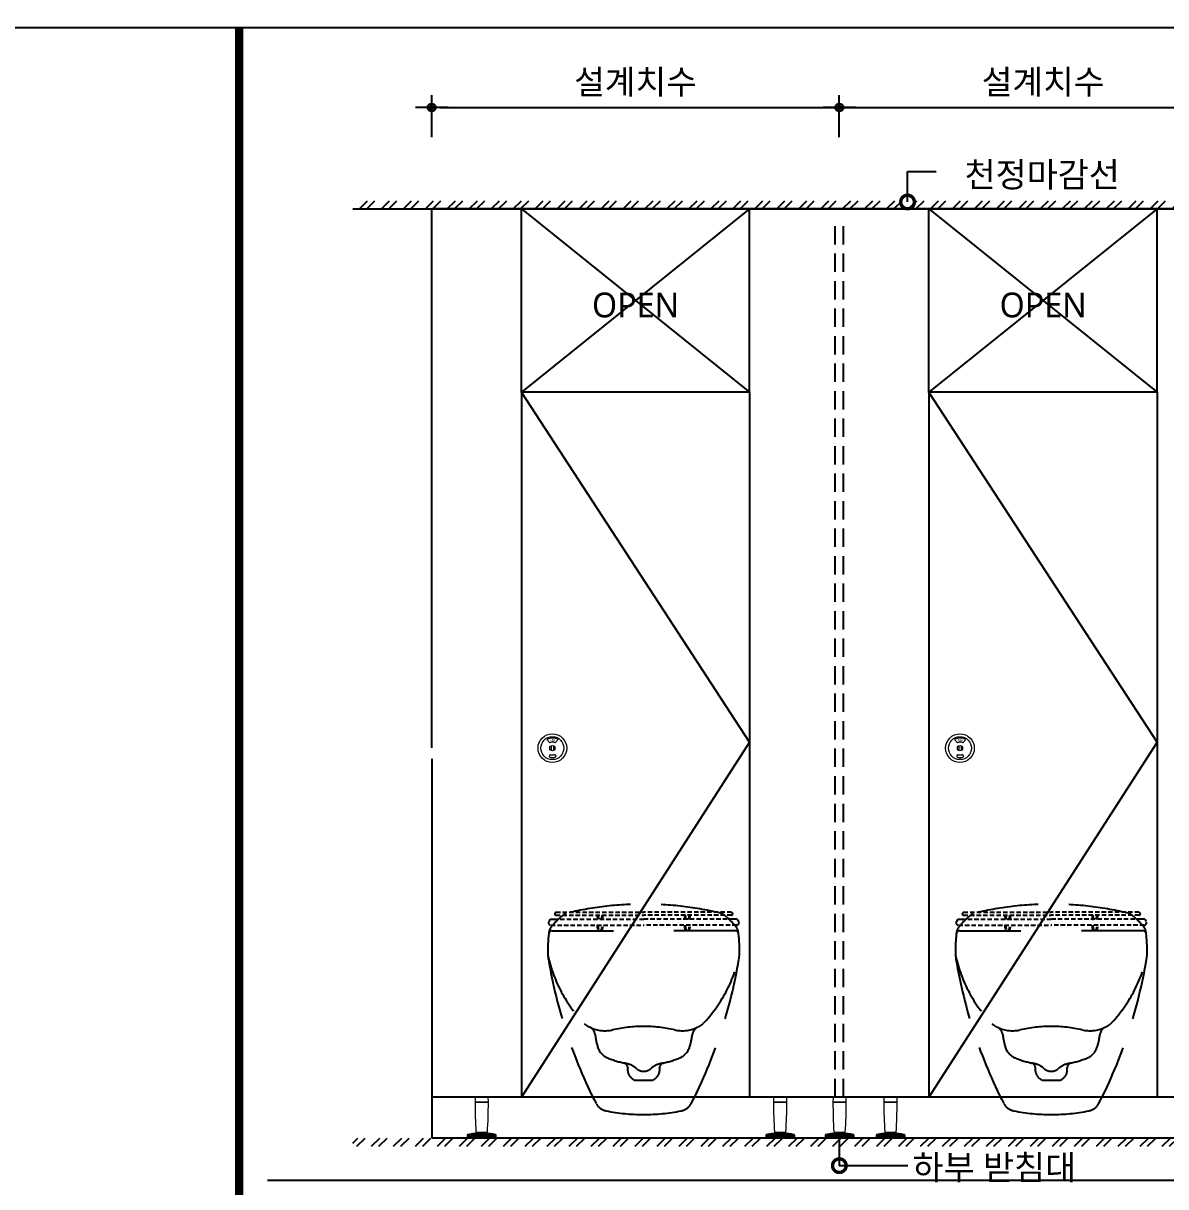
# Model space of a CAD drawing. Extents: x -256 to 8104, y -176 to 5714.
# Drawn here: x 2219 to 3621, y 4116 to 5543 of the extents above; entities that cross this region are included whole.
import ezdxf
from ezdxf.enums import TextEntityAlignment as Align

# ---------------------------------------------------------------- set-up
doc = ezdxf.new("R2010")
doc.units = 0
doc.header["$LTSCALE"] = 30
doc.linetypes.add('HIDDEN', pattern=[0.375, 0.25, -0.125])
doc.layers.get('0').update_dxf_attribs({"linetype": 'CONTINUOUS'})
doc.layers.get('DEFPOINTS').update_dxf_attribs({"linetype": 'CONTINUOUS'})
for name, color, linetype in [('DIM', 7, 'CONTINUOUS'), ('FIN', 5, 'CONTINUOUS'), ('HAT', 8, 'CONTINUOUS'), ('HID', 9, 'HIDDEN'), ('문자', 3, 'CONTINUOUS'), ('부자재', 4, 'CONTINUOUS'), ('잠금쇠(회전형)', 4, 'CONTINUOUS'), ('치수', 1, 'CONTINUOUS'), ('판넬', 2, 'CONTINUOUS'), ('해치', 8, 'CONTINUOUS')]:
    doc.layers.add(name, color=color, linetype=linetype)
doc.styles.add('HDW', font='gulim.ttc')
doc.styles.add('돋움', font='malgun.ttf')
doc.dimstyles.new('10', dxfattribs={"dimscale": 10, "dimtxt": 3, "dimasz": 1, "dimexe": 1.5, "dimexo": 2, "dimgap": 1, "dimtad": 1, "dimdec": 0, "dimlunit": 6, "dimtxsty": '돋움', "dimblk": 'DIMDOT', "dimcen": -1, "dimdle": 1.5, "dimclrt": 3, "dimazin": 3, "dimtfac": 1, "dimtdec": 0, "dimtix": 1, "dimtmove": 2, "dimatfit": 3, "dimldrblk": 'DIMDOT', "dimarcsym": 0})

# ---------------------------------------------------------------- blocks, each defined once
blk = doc.blocks.new('DIMDOT')
at = {"linetype": 'Continuous'}
blk.add_line((-2, 0), (2, 0), dxfattribs=at)
for radius in [0.5, 0.25]:
    blk.add_circle((0, 0), radius, dxfattribs=at)
blk = doc.blocks.new('*D881')
at = {"layer": 'DEFPOINTS', "color": 0}
for p in [(131541.7, -1384.1), (131041.7, -1440.4), (131541.7, -1440.4)]:
    blk.add_point(p, dxfattribs=at)
at = {"layer": 'DIM', "color": 0, "lineweight": -2, "ltscale": 10}
for p, q in [((131041.7, -1420.4), (131041.7, -1369.1)), ((131541.7, -1420.4), (131541.7, -1369.1)), ((131051.7, -1384.1), (131531.7, -1384.1))]:
    blk.add_line(p, q, dxfattribs=at)
at = {"layer": 'DIM', "color": 0, "lineweight": -2, "xscale": 10, "yscale": 10, "zscale": 10, "rotation": 180}
blk.add_blockref('DIMDOT', (131041.7, -1384.1), dxfattribs=at)
at = {"layer": 'DIM', "color": 0, "lineweight": -2, "xscale": 10, "yscale": 10, "zscale": 10}
blk.add_blockref('DIMDOT', (131541.7, -1384.1), dxfattribs=at)
at = {"layer": 'DIM', "color": 3, "insert": (131291.7, -1354.4), "char_height": 30, "attachment_point": 5, "style": '돋움'}
blk.add_mtext('설계치수', dxfattribs=at)
blk = doc.blocks.new('*D882')
at = {"layer": 'DEFPOINTS', "color": 0}
for p in [(132041.7, -1384.1), (131541.7, -1440.4), (132041.7, -1440.4)]:
    blk.add_point(p, dxfattribs=at)
at = {"layer": 'DIM', "color": 0, "lineweight": -2, "ltscale": 10}
for p, q in [((131541.7, -1420.4), (131541.7, -1369.1)), ((132041.7, -1420.4), (132041.7, -1369.1)), ((131551.7, -1384.1), (132031.7, -1384.1))]:
    blk.add_line(p, q, dxfattribs=at)
at = {"layer": 'DIM', "color": 0, "lineweight": -2, "xscale": 10, "yscale": 10, "zscale": 10, "rotation": 180}
blk.add_blockref('DIMDOT', (131541.7, -1384.1), dxfattribs=at)
at = {"layer": 'DIM', "color": 0, "lineweight": -2, "xscale": 10, "yscale": 10, "zscale": 10}
blk.add_blockref('DIMDOT', (132041.7, -1384.1), dxfattribs=at)
at = {"layer": 'DIM', "color": 3, "insert": (131791.7, -1354.4), "char_height": 30, "attachment_point": 5, "style": '돋움'}
blk.add_mtext('설계치수', dxfattribs=at)
blk = doc.blocks.new('A$C460A2A32')
at = {"color": 0}
for p, q in [((2.8, 20), (0.5, 16)), ((2.8, 20), (8.6, 20)), ((8.6, 20), (162.3, 20)), ((12.8, 32), (11.2, 30.4)), ((12.6, 27), (162.3, 27)), ((12.8, 32), (162.3, 32)), ((311.8, 32), (162.3, 32)), ((312, 27), (162.3, 27)), ((316, 20), (162.3, 20)), ((311.8, 32), (313.4, 30.4)), ((321.8, 20), (316, 20)), ((321.8, 20), (324.1, 16)), ((3.9, 10), (162.3, 10)), ((320.7, 10), (162.3, 10))]:
    blk.add_line(p, q, dxfattribs=at)
for centre, radius, start, end in [((12.6, 29), 2, 135, 270), ((108.9, 28.2), 26, 182.6717, 198.4118), ((107.4, 28.2), 23, 183.0205, 200.9186), ((68.6, 28.2), 23, 339.0814, 356.9795), ((67.1, 28.2), 26, 341.5882, 357.3283), ((257.5, 28.2), 26, 182.6717, 198.4118), ((256, 28.2), 23, 183.0205, 200.9186), ((217.2, 28.2), 23, 339.0814, 356.9795), ((215.7, 28.2), 26, 341.5882, 357.3283), ((312, 29), 2, 270, 45), ((3.9, 14), 4, 150.0107, 270), ((108.9, 10), 26, 180, 202.6199), ((107.4, 10), 23, 180, 205.7715), ((68.6, 10), 23, 334.2285, 0), ((67.1, 10), 26, 337.3801, 0), ((257.5, 10), 26, 180, 202.6199), ((256, 10), 23, 180, 205.7715), ((217.2, 10), 23, 334.2285, 0), ((215.7, 10), 26, 337.3801, 0), ((320.7, 14), 4, 270, 29.9893)]:
    blk.add_arc(centre, radius, start, end, dxfattribs=at)
blk = doc.blocks.new('_DOTSMALL')
at = {"color": 0, "linetype": 'ByBlock', "const_width": 0.5}
blk.add_lwpolyline([(-0.0625, 0, 1), (0.0625, 0, 1)], format="xyb", close=True, dxfattribs=at)
blk = doc.blocks.new('A$C63EC304E')
at = {"layer": '치수', "color": 1, "xscale": 2.5, "yscale": 2.5, "zscale": 2.5, "rotation": 234.3098741996962}
blk.add_blockref('_DOTSMALL', (0.31, 0.31), dxfattribs=at)
blk = doc.blocks.new('A$C2BC9653E')
at = {"layer": '치수', "xscale": 0.3333333333333333, "yscale": 0.3333333333333333, "zscale": 0.3333333333333333}
blk.add_blockref('A$C63EC304E', (0, 0), dxfattribs=at)
blk = doc.blocks.new('A$C7FC71301')
at = {"layer": '치수', "rotation": 180}
blk.add_blockref('A$C2BC9653E', (0.208, 0.208), dxfattribs=at)
blk = doc.blocks.new('A$C4A20372B')
at = {"layer": '치수'}
blk.add_blockref('A$C7FC71301', (0, 0), dxfattribs=at)
blk = doc.blocks.new('A$C566469F5')
at = {"layer": '치수'}
blk.add_blockref('A$C4A20372B', (0, 0), dxfattribs=at)
blk = doc.blocks.new('A$C7E317CD4')
at = {"layer": '해치', "xscale": 2, "yscale": 2, "zscale": 2}
blk.add_blockref('A$C566469F5', (0, 0), dxfattribs=at)
blk = doc.blocks.new('A$C601D7F27')
at = {"layer": '치수'}
blk.add_blockref('A$C7E317CD4', (0, 0), dxfattribs=at)
blk = doc.blocks.new('A$C38802C08')
at = {"layer": '치수'}
blk.add_blockref('A$C601D7F27', (0, 0), dxfattribs=at)
blk = doc.blocks.new('AURA_33', base_point=(128321.5, -6824.2))
at = {"layer": 'HAT'}
h = blk.add_hatch(dxfattribs=at)
h.set_pattern_fill('ANSI32', color=256, scale=2, style=0)
h.set_pattern_definition([(45, (119705.63, -7141.476), (-13.470384, 13.470384), []), (45, (119714.61, -7141.476), (-13.470384, 13.470384), [])])
h.paths.add_polyline_path([(130945, -1498.5), (132638.6, -1498.5), (132638.6, -1508.5), (130945, -1508.5)])
h = blk.add_hatch(dxfattribs=at)
h.set_pattern_fill('ANSI32', color=256, scale=2, style=0)
h.set_pattern_definition([(45, (119705.63, -6959.496), (-13.470384, 13.470384), []), (45, (119714.61, -6959.496), (-13.470384, 13.470384), [])])
h.paths.add_polyline_path([(130945, -2658.7), (132638.6, -2658.7), (132638.6, -2648.7), (130945, -2648.7)])
at = {"color": 2}
blk.add_line((130945, -1508.5), (132638.6, -1508.5), dxfattribs=at)
for p, q in [((131041.7, -2169.6), (131041.7, -1508.5)), ((131041.7, -2183.4), (131041.7, -2648.3)), ((131041.7, -2648.3), (132541.7, -2648.3))]:
    blk.add_line(p, q)
at = {"color": 8}
blk.add_line((130840.3, -2700.1), (134188.1, -2700.1), dxfattribs=at)
at = {"color": 8, "const_width": 10}
blk.add_lwpolyline([(130805.6, -4055), (130805.6, -1285.8)], dxfattribs=at)
at = {"color": 2}
for points in [[(128320.8, -1285.8), (135573.1, -1285.8), (135573.1, -6824.2), (128320.8, -6824.2)], [(128320.8, -1285.8), (135573.1, -1285.8), (135573.1, -6824.2), (128320.8, -6824.2)], [(128320.8, -1285.8), (136302.7, -1285.8), (136302.7, -6824.2), (128320.8, -6824.2)]]:
    blk.add_lwpolyline(points, close=True, dxfattribs=at)
at = {"layer": 'FIN', "linetype": 'Continuous', "lineweight": 15}
for p, q in [((131094.9, -2604.1), (131111.2, -2604.1)), ((131111.2, -2604.7), (131094.9, -2604.7)), ((131461, -2604.1), (131477.3, -2604.1)), ((131477.3, -2604.7), (131461, -2604.7)), ((131533.9, -2604.1), (131550.2, -2604.1)), ((131550.2, -2604.7), (131533.9, -2604.7)), ((131596.3, -2604.1), (131612.7, -2604.1)), ((131612.7, -2604.7), (131596.3, -2604.7)), ((131120.9, -2645.6), (131085.2, -2645.6)), ((131120.9, -2646.8), (131085.2, -2646.8)), ((131085.2, -2646.8), (131120.9, -2646.8)), ((131085.8, -2644.3), (131120.3, -2644.3)), ((131086.7, -2648.4), (131086.7, -2648.3)), ((131086.7, -2648.4), (131086.7, -2648.3)), ((131087.9, -2648.4), (131086.7, -2648.4)), ((131086.7, -2648.4), (131086.7, -2648.4)), ((131087.9, -2648.4), (131087.9, -2648.3)), ((131087.9, -2648.4), (131087.9, -2648.3)), ((131087.9, -2648.4), (131087.9, -2648.4)), ((131111.6, -2642.9), (131094.5, -2642.9)), ((131094.7, -2642.8), (131111.4, -2642.8)), ((131096, -2641.2), (131110.1, -2641.2)), ((131105.1, -2648.4), (131105.1, -2648.3)), ((131105.7, -2648.4), (131105.1, -2648.4)), ((131105.7, -2648.4), (131105.7, -2648.3)), ((131106.5, -2648.4), (131106.5, -2648.3)), ((131106.5, -2648.4), (131106.5, -2648.3)), ((131106.5, -2648.4), (131106.5, -2648.3)), ((131106.6, -2648.4), (131106.6, -2648.3)), ((131106.8, -2648.4), (131106.6, -2648.4)), ((131106.8, -2648.4), (131106.8, -2648.3)), ((131106.9, -2648.4), (131106.8, -2648.4)), ((131106.9, -2648.4), (131106.9, -2648.3)), ((131107, -2648.4), (131106.9, -2648.4)), ((131107, -2648.4), (131107, -2648.3)), ((131107, -2648.4), (131107, -2648.3)), ((131107, -2648.4), (131107, -2648.4)), ((131107.1, -2648.4), (131107, -2648.4)), ((131107.1, -2648.4), (131107.1, -2648.3)), ((131107.2, -2648.4), (131107.2, -2648.3)), ((131107.5, -2648.4), (131107.5, -2648.3)), ((131107.5, -2648.4), (131107.5, -2648.3)), ((131107.5, -2648.4), (131107.5, -2648.3)), ((131107.6, -2648.4), (131107.5, -2648.4)), ((131107.5, -2648.4), (131107.5, -2648.4)), ((131107.6, -2648.4), (131107.6, -2648.3)), ((131107.7, -2648.4), (131107.6, -2648.4)), ((131107.7, -2648.4), (131107.7, -2648.3)), ((131117.9, -2648.4), (131117.9, -2648.3)), ((131118.1, -2648.4), (131118.1, -2648.3)), ((131118.6, -2648.4), (131118.6, -2648.3)), ((131119, -2648.4), (131119, -2648.3)), ((131119.2, -2648.4), (131119.2, -2648.3)), ((131487, -2645.6), (131451.4, -2645.6)), ((131487, -2646.8), (131451.4, -2646.8)), ((131451.4, -2646.8), (131487, -2646.8)), ((131451.9, -2644.3), (131486.4, -2644.3)), ((131452.8, -2648.4), (131452.8, -2648.3)), ((131452.8, -2648.4), (131452.8, -2648.3)), ((131454.1, -2648.4), (131452.8, -2648.4)), ((131452.8, -2648.4), (131452.8, -2648.4)), ((131454.1, -2648.4), (131454.1, -2648.3)), ((131454.1, -2648.4), (131454.1, -2648.3)), ((131454.1, -2648.4), (131454.1, -2648.4)), ((131477.7, -2642.9), (131460.6, -2642.9)), ((131460.9, -2642.8), (131477.5, -2642.8)), ((131462.1, -2641.2), (131476.2, -2641.2)), ((131471.2, -2648.4), (131471.2, -2648.3)), ((131471.8, -2648.4), (131471.2, -2648.4)), ((131471.8, -2648.4), (131471.8, -2648.3)), ((131472.6, -2648.4), (131472.6, -2648.3)), ((131472.6, -2648.4), (131472.6, -2648.3)), ((131472.6, -2648.4), (131472.6, -2648.3)), ((131472.7, -2648.4), (131472.7, -2648.3)), ((131473, -2648.4), (131472.7, -2648.4)), ((131473, -2648.4), (131473, -2648.3)), ((131473, -2648.4), (131473, -2648.3)), ((131473.1, -2648.4), (131473, -2648.4)), ((131473, -2648.4), (131473, -2648.4)), ((131473.1, -2648.4), (131473.1, -2648.3)), ((131473.2, -2648.4), (131473.1, -2648.4)), ((131473.2, -2648.4), (131473.2, -2648.3)), ((131473.2, -2648.4), (131473.2, -2648.3)), ((131473.2, -2648.4), (131473.2, -2648.4)), ((131473.4, -2648.4), (131473.4, -2648.3)), ((131473.6, -2648.4), (131473.6, -2648.3)), ((131473.6, -2648.4), (131473.6, -2648.3)), ((131473.7, -2648.4), (131473.6, -2648.4)), ((131473.7, -2648.4), (131473.7, -2648.3)), ((131473.7, -2648.4), (131473.7, -2648.3)), ((131473.7, -2648.4), (131473.7, -2648.4)), ((131473.8, -2648.4), (131473.7, -2648.4)), ((131473.8, -2648.4), (131473.8, -2648.3)), ((131484, -2648.4), (131484, -2648.3)), ((131484.2, -2648.4), (131484.2, -2648.3)), ((131484.7, -2648.4), (131484.7, -2648.3)), ((131485.1, -2648.4), (131485.1, -2648.3)), ((131485.3, -2648.4), (131485.3, -2648.3)), ((131559.9, -2645.6), (131524.2, -2645.6)), ((131559.9, -2646.8), (131524.2, -2646.8)), ((131524.2, -2646.8), (131559.9, -2646.8)), ((131524.8, -2644.3), (131559.3, -2644.3)), ((131525.7, -2648.4), (131525.7, -2648.3)), ((131525.7, -2648.4), (131525.7, -2648.3)), ((131526.9, -2648.4), (131525.7, -2648.4)), ((131525.7, -2648.4), (131525.7, -2648.4)), ((131526.9, -2648.4), (131526.9, -2648.3)), ((131526.9, -2648.4), (131526.9, -2648.3)), ((131526.9, -2648.4), (131526.9, -2648.4)), ((131550.6, -2642.9), (131533.5, -2642.9)), ((131533.7, -2642.8), (131550.3, -2642.8)), ((131535, -2641.2), (131549.1, -2641.2)), ((131544.1, -2648.4), (131544.1, -2648.3)), ((131544.7, -2648.4), (131544.1, -2648.4)), ((131544.7, -2648.4), (131544.7, -2648.3)), ((131545.5, -2648.4), (131545.5, -2648.3)), ((131545.5, -2648.4), (131545.5, -2648.3)), ((131545.5, -2648.4), (131545.5, -2648.3)), ((131545.6, -2648.4), (131545.6, -2648.3)), ((131545.8, -2648.4), (131545.6, -2648.4)), ((131545.8, -2648.4), (131545.8, -2648.3)), ((131545.9, -2648.4), (131545.8, -2648.4)), ((131545.9, -2648.4), (131545.9, -2648.3)), ((131546, -2648.4), (131545.9, -2648.4)), ((131546, -2648.4), (131546, -2648.3)), ((131546, -2648.4), (131546, -2648.3)), ((131546, -2648.4), (131546, -2648.4)), ((131546, -2648.4), (131546, -2648.4)), ((131546.1, -2648.4), (131546.1, -2648.3)), ((131546.2, -2648.4), (131546.2, -2648.3)), ((131546.5, -2648.4), (131546.5, -2648.3)), ((131546.5, -2648.4), (131546.5, -2648.3)), ((131546.5, -2648.4), (131546.5, -2648.3)), ((131546.6, -2648.4), (131546.5, -2648.4)), ((131546.5, -2648.4), (131546.5, -2648.4)), ((131546.6, -2648.4), (131546.6, -2648.3)), ((131546.7, -2648.4), (131546.6, -2648.4)), ((131546.7, -2648.4), (131546.7, -2648.3)), ((131556.9, -2648.4), (131556.9, -2648.3)), ((131557.1, -2648.4), (131557.1, -2648.3)), ((131557.6, -2648.4), (131557.6, -2648.3)), ((131558, -2648.4), (131558, -2648.3)), ((131558.2, -2648.4), (131558.2, -2648.3)), ((131622.3, -2645.6), (131586.7, -2645.6)), ((131622.3, -2646.8), (131586.7, -2646.8)), ((131586.7, -2646.8), (131622.3, -2646.8)), ((131587.2, -2644.3), (131621.7, -2644.3)), ((131588.1, -2648.4), (131588.1, -2648.3)), ((131588.1, -2648.4), (131588.1, -2648.3)), ((131589.4, -2648.4), (131588.1, -2648.4)), ((131588.1, -2648.4), (131588.1, -2648.4)), ((131589.4, -2648.4), (131589.4, -2648.3)), ((131589.4, -2648.4), (131589.4, -2648.3)), ((131589.4, -2648.4), (131589.4, -2648.4)), ((131613, -2642.9), (131596, -2642.9)), ((131596.2, -2642.8), (131612.8, -2642.8)), ((131597.4, -2641.2), (131611.5, -2641.2)), ((131606.5, -2648.4), (131606.5, -2648.3)), ((131607.1, -2648.4), (131606.5, -2648.4)), ((131607.1, -2648.4), (131607.1, -2648.3)), ((131607.9, -2648.4), (131607.9, -2648.3)), ((131607.9, -2648.4), (131607.9, -2648.3)), ((131608, -2648.4), (131608, -2648.3)), ((131608, -2648.4), (131608, -2648.3)), ((131608.3, -2648.4), (131608, -2648.4)), ((131608.3, -2648.4), (131608.3, -2648.3)), ((131608.4, -2648.4), (131608.3, -2648.4)), ((131608.4, -2648.4), (131608.4, -2648.3)), ((131608.4, -2648.4), (131608.4, -2648.3)), ((131608.4, -2648.4), (131608.4, -2648.4)), ((131608.5, -2648.4), (131608.4, -2648.4)), ((131608.5, -2648.4), (131608.5, -2648.3)), ((131608.5, -2648.4), (131608.5, -2648.3)), ((131608.5, -2648.4), (131608.5, -2648.4)), ((131608.7, -2648.4), (131608.7, -2648.3)), ((131608.9, -2648.4), (131608.9, -2648.3)), ((131608.9, -2648.4), (131608.9, -2648.3)), ((131609, -2648.4), (131608.9, -2648.4)), ((131609, -2648.4), (131609, -2648.3)), ((131609, -2648.4), (131609, -2648.3)), ((131609, -2648.4), (131609, -2648.4)), ((131609.1, -2648.4), (131609, -2648.4)), ((131609.1, -2648.4), (131609.1, -2648.3)), ((131619.4, -2648.4), (131619.4, -2648.3)), ((131619.6, -2648.4), (131619.6, -2648.3)), ((131620, -2648.4), (131620, -2648.3)), ((131620.5, -2648.4), (131620.5, -2648.3)), ((131620.7, -2648.4), (131620.7, -2648.3))]:
    blk.add_line(p, q, dxfattribs=at)
at = {"layer": 'FIN', "color": 4, "linetype": 'Continuous', "lineweight": 15}
for p, q in [((131095, -2598.5), (131095, -2598.5)), ((131095.1, -2598.3), (131111, -2598.3)), ((131095.2, -2604.4), (131110.9, -2604.4)), ((131111.2, -2604.1), (131111.1, -2598.5)), ((131461.1, -2598.5), (131461.1, -2598.5)), ((131461.2, -2598.3), (131477.1, -2598.3)), ((131461.3, -2604.4), (131477.1, -2604.4)), ((131477.3, -2604.1), (131477.2, -2598.5)), ((131534, -2598.5), (131534, -2598.5)), ((131534.1, -2598.3), (131550, -2598.3)), ((131534.2, -2604.4), (131549.9, -2604.4)), ((131550.2, -2604.1), (131550.1, -2598.5)), ((131596.4, -2598.5), (131596.4, -2598.5)), ((131596.5, -2598.3), (131612.5, -2598.3)), ((131596.6, -2604.4), (131612.4, -2604.4)), ((131612.7, -2604.1), (131612.5, -2598.5)), ((131085.8, -2644.3), (131085.2, -2645.6)), ((131085.2, -2645.6), (131085.2, -2646.8)), ((131085.2, -2646.8), (131085.2, -2648.3)), ((131085.2, -2648.3), (131120.9, -2648.3)), ((131096, -2641.2), (131096.6, -2641.8)), ((131109.5, -2641.8), (131096.6, -2641.8)), ((131097.5, -2642), (131096.9, -2642.7)), ((131109.2, -2642.7), (131096.9, -2642.7)), ((131097.5, -2641.8), (131097.5, -2642)), ((131097.5, -2642), (131108.6, -2642)), ((131108.6, -2642), (131108.6, -2641.8)), ((131109.2, -2642.7), (131108.6, -2642)), ((131109.5, -2641.8), (131110.1, -2641.2)), ((131120.9, -2645.6), (131120.3, -2644.3)), ((131120.9, -2646.8), (131120.9, -2645.6)), ((131120.9, -2648.3), (131120.9, -2646.8)), ((131451.9, -2644.3), (131451.4, -2645.6)), ((131451.4, -2645.6), (131451.4, -2646.8)), ((131451.4, -2646.8), (131451.4, -2648.3)), ((131451.4, -2648.3), (131487, -2648.3)), ((131462.1, -2641.2), (131462.7, -2641.8)), ((131475.6, -2641.8), (131462.7, -2641.8)), ((131463.6, -2642), (131463, -2642.7)), ((131475.3, -2642.7), (131463, -2642.7)), ((131463.6, -2641.8), (131463.6, -2642)), ((131463.6, -2642), (131474.7, -2642)), ((131474.7, -2642), (131474.7, -2641.8)), ((131475.3, -2642.7), (131474.7, -2642)), ((131475.6, -2641.8), (131476.2, -2641.2)), ((131487, -2645.6), (131486.4, -2644.3)), ((131487, -2646.8), (131487, -2645.6)), ((131487, -2648.3), (131487, -2646.8)), ((131524.8, -2644.3), (131524.2, -2645.6)), ((131524.2, -2645.6), (131524.2, -2646.8)), ((131524.2, -2646.8), (131524.2, -2648.3)), ((131524.2, -2648.3), (131559.9, -2648.3)), ((131535, -2641.2), (131535.6, -2641.8)), ((131548.5, -2641.8), (131535.6, -2641.8)), ((131536.5, -2642), (131535.9, -2642.7)), ((131548.2, -2642.7), (131535.9, -2642.7)), ((131536.5, -2641.8), (131536.5, -2642)), ((131536.5, -2642), (131547.6, -2642)), ((131547.6, -2642), (131547.6, -2641.8)), ((131548.2, -2642.7), (131547.6, -2642)), ((131548.5, -2641.8), (131549.1, -2641.2)), ((131559.9, -2645.6), (131559.3, -2644.3)), ((131559.9, -2646.8), (131559.9, -2645.6)), ((131559.9, -2648.3), (131559.9, -2646.8)), ((131587.2, -2644.3), (131586.7, -2645.6)), ((131586.7, -2645.6), (131586.7, -2646.8)), ((131586.7, -2646.8), (131586.7, -2648.3)), ((131586.7, -2648.3), (131622.3, -2648.3)), ((131597.4, -2641.2), (131598.1, -2641.8)), ((131610.9, -2641.8), (131598.1, -2641.8)), ((131598.9, -2642), (131598.4, -2642.7)), ((131610.6, -2642.7), (131598.4, -2642.7)), ((131598.9, -2641.8), (131598.9, -2642)), ((131598.9, -2642), (131610, -2642)), ((131610, -2642), (131610, -2641.8)), ((131610.6, -2642.7), (131610, -2642)), ((131610.9, -2641.8), (131611.5, -2641.2)), ((131622.3, -2645.6), (131621.7, -2644.3)), ((131622.3, -2646.8), (131622.3, -2645.6)), ((131622.3, -2648.3), (131622.3, -2646.8))]:
    blk.add_line(p, q, dxfattribs=at)
for points in [[(131095.1, -2598.3, 0.124037), (131095, -2598.5, -0.001096), (131095, -2598.6), (131094.9, -2604.1)], [(131461.2, -2598.3, 0.124037), (131461.1, -2598.5, -0.001096), (131461.1, -2598.6), (131461, -2604.1)], [(131534.1, -2598.3, 0.124037), (131534, -2598.5, -0.001096), (131534, -2598.6), (131533.9, -2604.1)], [(131596.5, -2598.3, 0.124037), (131596.4, -2598.5, -0.001096), (131596.4, -2598.6), (131596.3, -2604.1)]]:
    blk.add_lwpolyline(points, format="xyb", dxfattribs=at)
at = {"layer": 'FIN', "color": 4, "linetype": 'Continuous', "lineweight": 15, "flags": 128}
for points in [[(131111.1, -2598.5, 0.118135), (131111, -2598.3, 0.118135)], [(131477.2, -2598.5, 0.118135), (131477.1, -2598.3, 0.118135)], [(131550.1, -2598.5, 0.118135), (131550, -2598.3, 0.118135)], [(131612.5, -2598.5, 0.118135), (131612.5, -2598.3, 0.118135)]]:
    blk.add_lwpolyline(points, format="xyb", dxfattribs=at)
at = {"layer": 'FIN', "color": 4, "linetype": 'Continuous', "lineweight": 15}
for centre, radius, start, end in [((131095.2, -2604.1), 0.292, 179.2415, 270), ((131095.2, -2604.7), 0.292, 90, 179.3579), ((131673.6, -2605), 578.7, 179.9718, 183.5859), ((130557.1, -2605.8), 554.1, 356.3354, 0.1097), ((131110.9, -2604.1), 0.292, 270, 0.7585), ((131110.9, -2604.7), 0.292, 0.6421, 90), ((131461.3, -2604.1), 0.292, 179.2415, 270), ((131461.3, -2604.7), 0.292, 90, 179.3579), ((132039.7, -2605), 578.7, 179.9718, 183.5859), ((130923.2, -2605.8), 554.1, 356.3354, 0.1097), ((131477.1, -2604.1), 0.292, 270, 0.7585), ((131477.1, -2604.7), 0.292, 0.6421, 90), ((131534.2, -2604.1), 0.292, 179.2415, 270), ((131534.2, -2604.7), 0.292, 90, 179.3579), ((132112.6, -2605), 578.7, 179.9718, 183.5859), ((130996.1, -2605.8), 554.1, 356.3354, 0.1097), ((131549.9, -2604.1), 0.292, 270, 0.7585), ((131549.9, -2604.7), 0.292, 0.6421, 90), ((131596.6, -2604.1), 0.292, 179.2415, 270), ((131596.6, -2604.7), 0.292, 90, 179.3579), ((132175, -2605), 578.7, 179.9718, 183.5859), ((131058.5, -2605.8), 554.1, 356.3354, 0.1097), ((131612.4, -2604.1), 0.292, 270, 0.7585), ((131612.4, -2604.7), 0.292, 0.6421, 90), ((131097.5, -2686.6), 43.8, 93.8991, 105.5006), ((131097.5, -2676.1), 33.3, 91.0115, 94.7479), ((131094.8, -2643), 0.175, 94.7479, 116.6788), ((131108.6, -2676.1), 33.3, 85.2521, 88.9885), ((131111.3, -2643), 0.175, 63.3212, 85.2521), ((131108.6, -2686.6), 43.8, 80.5831, 86.1009), ((131108.6, -2686.6), 43.8, 74.4994, 78.127), ((131463.6, -2686.6), 43.8, 93.8991, 105.5006), ((131460.9, -2643), 0.175, 94.7479, 116.6788), ((131463.6, -2676.1), 33.3, 91.0115, 94.7479), ((131474.7, -2676.1), 33.3, 85.2521, 88.9885), ((131477.5, -2643), 0.175, 63.3212, 85.2521), ((131474.7, -2686.6), 43.8, 80.5831, 86.1009), ((131474.7, -2686.6), 43.8, 74.4994, 78.127), ((131536.5, -2686.6), 43.8, 93.8991, 105.5006), ((131536.5, -2676.1), 33.3, 91.0115, 94.7479), ((131533.7, -2643), 0.175, 94.7479, 116.6788), ((131547.6, -2676.1), 33.3, 85.2521, 88.9885), ((131550.3, -2643), 0.175, 63.3212, 85.2521), ((131547.6, -2686.6), 43.8, 80.5831, 86.1009), ((131547.6, -2686.6), 43.8, 74.4994, 78.127), ((131598.9, -2686.6), 43.8, 93.8991, 105.5006), ((131596.2, -2643), 0.175, 94.7479, 116.6788), ((131598.9, -2676.1), 33.3, 91.0115, 94.7479), ((131610, -2676.1), 33.3, 85.2521, 88.9885), ((131612.8, -2643), 0.175, 63.3212, 85.2521), ((131610, -2686.6), 43.8, 80.5831, 86.1009), ((131610, -2686.6), 43.8, 74.4994, 78.127)]:
    blk.add_arc(centre, radius, start, end, dxfattribs=at)
at = {"layer": 'FIN', "linetype": 'Continuous', "lineweight": 15}
for points, knots in [([(131106.6, -2648.4), (131106.6, -2648.4), (131106.5, -2648.4), (131106.5, -2648.4), (131106.5, -2648.4)], [0, 0, 0, 0, 0.561741, 1, 1, 1, 1]), ([(131106.5, -2648.4), (131106.5, -2648.4), (131106.5, -2648.4), (131106.5, -2648.4), (131106.5, -2648.4)], [0, 0, 0, 0, 0.557964, 1, 1, 1, 1]), ([(131107.2, -2648.4), (131107.2, -2648.4), (131107.1, -2648.4), (131107.1, -2648.4), (131107.1, -2648.4)], [0, 0, 0, 0, 0.560188, 1, 1, 1, 1]), ([(131107.5, -2648.4), (131107.4, -2648.4), (131107.3, -2648.4), (131107.3, -2648.4), (131107.2, -2648.4)], [0, 0, 0, 0, 0.559958, 1, 1, 1, 1]), ([(131118.1, -2648.4), (131118.1, -2648.4), (131117.9, -2648.4), (131117.9, -2648.4), (131117.9, -2648.4)], [0, 0, 0, 0, 0.558554, 1, 1, 1, 1]), ([(131118.3, -2648.4), (131118.2, -2648.4), (131118.1, -2648.4), (131118, -2648.4), (131118, -2648.4)], [0, 0, 0, 0, 0.558511, 1, 1, 1, 1]), ([(131118.6, -2648.4), (131118.5, -2648.4), (131118.3, -2648.4), (131118.2, -2648.4), (131118.1, -2648.4)], [0, 0, 0, 0, 0.559859, 1, 1, 1, 1]), ([(131119, -2648.4), (131118.9, -2648.4), (131118.8, -2648.4), (131118.6, -2648.4), (131118.6, -2648.4)], [0, 0, 0, 0, 0.558977, 1, 1, 1, 1]), ([(131119.2, -2648.4), (131119.2, -2648.4), (131119.2, -2648.4), (131119.1, -2648.4), (131119, -2648.4)], [0, 0, 0, 0, 0.559094, 1, 1, 1, 1]), ([(131472.7, -2648.4), (131472.7, -2648.4), (131472.7, -2648.4), (131472.6, -2648.4), (131472.6, -2648.4)], [0, 0, 0, 0, 0.561741, 1, 1, 1, 1]), ([(131472.6, -2648.4), (131472.6, -2648.4), (131472.6, -2648.4), (131472.6, -2648.4), (131472.6, -2648.4)], [0, 0, 0, 0, 0.557964, 1, 1, 1, 1]), ([(131473.4, -2648.4), (131473.3, -2648.4), (131473.3, -2648.4), (131473.2, -2648.4), (131473.2, -2648.4)], [0, 0, 0, 0, 0.560188, 1, 1, 1, 1]), ([(131473.6, -2648.4), (131473.5, -2648.4), (131473.5, -2648.4), (131473.4, -2648.4), (131473.4, -2648.4)], [0, 0, 0, 0, 0.559958, 1, 1, 1, 1]), ([(131484.2, -2648.4), (131484.2, -2648.4), (131484.1, -2648.4), (131484.1, -2648.4), (131484, -2648.4)], [0, 0, 0, 0, 0.558554, 1, 1, 1, 1]), ([(131484.4, -2648.4), (131484.4, -2648.4), (131484.2, -2648.4), (131484.2, -2648.4), (131484.1, -2648.4)], [0, 0, 0, 0, 0.558511, 1, 1, 1, 1]), ([(131484.7, -2648.4), (131484.6, -2648.4), (131484.4, -2648.4), (131484.3, -2648.4), (131484.2, -2648.4)], [0, 0, 0, 0, 0.559859, 1, 1, 1, 1]), ([(131485.1, -2648.4), (131485.1, -2648.4), (131484.9, -2648.4), (131484.8, -2648.4), (131484.7, -2648.4)], [0, 0, 0, 0, 0.558977, 1, 1, 1, 1]), ([(131485.3, -2648.4), (131485.3, -2648.4), (131485.3, -2648.4), (131485.2, -2648.4), (131485.1, -2648.4)], [0, 0, 0, 0, 0.559094, 1, 1, 1, 1]), ([(131545.6, -2648.4), (131545.6, -2648.4), (131545.5, -2648.4), (131545.5, -2648.4), (131545.5, -2648.4)], [0, 0, 0, 0, 0.561741, 1, 1, 1, 1]), ([(131545.5, -2648.4), (131545.5, -2648.4), (131545.5, -2648.4), (131545.5, -2648.4), (131545.5, -2648.4)], [0, 0, 0, 0, 0.557964, 1, 1, 1, 1]), ([(131546.2, -2648.4), (131546.2, -2648.4), (131546.1, -2648.4), (131546.1, -2648.4), (131546.1, -2648.4)], [0, 0, 0, 0, 0.560188, 1, 1, 1, 1]), ([(131546.5, -2648.4), (131546.4, -2648.4), (131546.3, -2648.4), (131546.3, -2648.4), (131546.2, -2648.4)], [0, 0, 0, 0, 0.559958, 1, 1, 1, 1]), ([(131557.1, -2648.4), (131557.1, -2648.4), (131556.9, -2648.4), (131556.9, -2648.4), (131556.9, -2648.4)], [0, 0, 0, 0, 0.558554, 1, 1, 1, 1]), ([(131557.3, -2648.4), (131557.2, -2648.4), (131557.1, -2648.4), (131557, -2648.4), (131557, -2648.4)], [0, 0, 0, 0, 0.558511, 1, 1, 1, 1]), ([(131557.6, -2648.4), (131557.5, -2648.4), (131557.3, -2648.4), (131557.2, -2648.4), (131557.1, -2648.4)], [0, 0, 0, 0, 0.559859, 1, 1, 1, 1]), ([(131558, -2648.4), (131557.9, -2648.4), (131557.8, -2648.4), (131557.6, -2648.4), (131557.6, -2648.4)], [0, 0, 0, 0, 0.558977, 1, 1, 1, 1]), ([(131558.2, -2648.4), (131558.2, -2648.4), (131558.2, -2648.4), (131558.1, -2648.4), (131558, -2648.4)], [0, 0, 0, 0, 0.559094, 1, 1, 1, 1]), ([(131608, -2648.4), (131608, -2648.4), (131607.9, -2648.4), (131607.9, -2648.4), (131607.9, -2648.4)], [0, 0, 0, 0, 0.557964, 1, 1, 1, 1]), ([(131608, -2648.4), (131608, -2648.4), (131608, -2648.4), (131608, -2648.4), (131608, -2648.4)], [0, 0, 0, 0, 0.561741, 1, 1, 1, 1]), ([(131608.7, -2648.4), (131608.7, -2648.4), (131608.6, -2648.4), (131608.5, -2648.4), (131608.5, -2648.4)], [0, 0, 0, 0, 0.560188, 1, 1, 1, 1]), ([(131608.9, -2648.4), (131608.9, -2648.4), (131608.8, -2648.4), (131608.7, -2648.4), (131608.7, -2648.4)], [0, 0, 0, 0, 0.559958, 1, 1, 1, 1]), ([(131619.6, -2648.4), (131619.5, -2648.4), (131619.4, -2648.4), (131619.4, -2648.4), (131619.4, -2648.4)], [0, 0, 0, 0, 0.558554, 1, 1, 1, 1]), ([(131619.7, -2648.4), (131619.7, -2648.4), (131619.6, -2648.4), (131619.5, -2648.4), (131619.5, -2648.4)], [0, 0, 0, 0, 0.558511, 1, 1, 1, 1]), ([(131620, -2648.4), (131619.9, -2648.4), (131619.8, -2648.4), (131619.6, -2648.4), (131619.6, -2648.4)], [0, 0, 0, 0, 0.559859, 1, 1, 1, 1]), ([(131620.5, -2648.4), (131620.4, -2648.4), (131620.2, -2648.4), (131620.1, -2648.4), (131620, -2648.4)], [0, 0, 0, 0, 0.558977, 1, 1, 1, 1]), ([(131620.7, -2648.4), (131620.6, -2648.4), (131620.6, -2648.4), (131620.5, -2648.4), (131620.5, -2648.4)], [0, 0, 0, 0, 0.559094, 1, 1, 1, 1])]:
    blk.add_open_spline(points, degree=3, knots=knots, dxfattribs=at)
for points in [[(131106.6, -2648.4), (131106.5, -2648.4)], [(131472.7, -2648.4), (131472.7, -2648.4)], [(131545.6, -2648.4), (131545.5, -2648.4)], [(131608, -2648.4), (131608, -2648.4)]]:
    blk.add_open_spline(points, degree=1, dxfattribs=at)
at = {"layer": 'FIN', "color": 4, "linetype": 'Continuous', "lineweight": 15}
for points, knots in [([(131115.8, -2643.3), (131115.8, -2643.4), (131115.9, -2643.4), (131116, -2643.4), (131116.1, -2643.4), (131116.2, -2643.4), (131116.2, -2643.4), (131116.2, -2643.4)], [0, 0, 0, 0, 0.2159727, 0.4318558, 0.6498983, 0.8698049, 1, 1, 1, 1]), ([(131115.8, -2643.3), (131115.8, -2643.3), (131115.8, -2643.3), (131115.8, -2643.3), (131115.8, -2643.3), (131115.8, -2643.3)], [0, 0, 0, 0, 0.110152, 0.664814, 1, 1, 1, 1]), ([(131116.6, -2643.5), (131116.5, -2643.5), (131116.4, -2643.5), (131116.3, -2643.4), (131116.2, -2643.4)], [0, 0, 0, 0, 0.585266, 1, 1, 1, 1]), ([(131116.2, -2643.4), (131116.2, -2643.4), (131116.2, -2643.4), (131116.2, -2643.5), (131116.2, -2643.5)], [0, 0, 0, 0, 0.495973, 1, 1, 1, 1]), ([(131116.2, -2643.5), (131116.3, -2643.5), (131116.4, -2643.5), (131116.5, -2643.5), (131116.6, -2643.5)], [0, 0, 0, 0, 0.405872, 1, 1, 1, 1]), ([(131116.6, -2643.5), (131116.6, -2643.5), (131116.6, -2643.5), (131116.6, -2643.5), (131116.6, -2643.5)], [0, 0, 0, 0, 0.517301, 1, 1, 1, 1]), ([(131116.6, -2643.5), (131116.8, -2643.6), (131117.2, -2643.6), (131117.7, -2643.7), (131118, -2643.8)], [0, 0, 0, 0, 0.470682, 1, 1, 1, 1]), ([(131118, -2643.8), (131117.7, -2643.7), (131117.2, -2643.6), (131116.8, -2643.5), (131116.6, -2643.5)], [0, 0, 0, 0, 0.528575, 1, 1, 1, 1]), ([(131118, -2643.8), (131118, -2643.8), (131118, -2643.8), (131118, -2643.8), (131118, -2643.8)], [0, 0, 0, 0, 0.529757, 1, 1, 1, 1]), ([(131481.9, -2643.3), (131482, -2643.4), (131482, -2643.4), (131482.1, -2643.4), (131482.2, -2643.4), (131482.3, -2643.4), (131482.3, -2643.4), (131482.3, -2643.4)], [0, 0, 0, 0, 0.2159727, 0.4318558, 0.6498983, 0.8698049, 1, 1, 1, 1]), ([(131481.9, -2643.3), (131481.9, -2643.3), (131481.9, -2643.3), (131481.9, -2643.3), (131481.9, -2643.3), (131481.9, -2643.3)], [0, 0, 0, 0, 0.110152, 0.664814, 1, 1, 1, 1]), ([(131482.7, -2643.5), (131482.6, -2643.5), (131482.5, -2643.5), (131482.4, -2643.4), (131482.3, -2643.4)], [0, 0, 0, 0, 0.585266, 1, 1, 1, 1]), ([(131482.3, -2643.4), (131482.3, -2643.4), (131482.3, -2643.4), (131482.3, -2643.5), (131482.3, -2643.5)], [0, 0, 0, 0, 0.495973, 1, 1, 1, 1]), ([(131482.3, -2643.5), (131482.4, -2643.5), (131482.5, -2643.5), (131482.6, -2643.5), (131482.7, -2643.5)], [0, 0, 0, 0, 0.405872, 1, 1, 1, 1]), ([(131482.7, -2643.5), (131482.7, -2643.5), (131482.7, -2643.5), (131482.7, -2643.5), (131482.7, -2643.5)], [0, 0, 0, 0, 0.517301, 1, 1, 1, 1]), ([(131482.7, -2643.5), (131482.9, -2643.6), (131483.4, -2643.6), (131483.8, -2643.7), (131484.1, -2643.8)], [0, 0, 0, 0, 0.470682, 1, 1, 1, 1]), ([(131484.1, -2643.8), (131483.8, -2643.7), (131483.4, -2643.6), (131482.9, -2643.5), (131482.7, -2643.5)], [0, 0, 0, 0, 0.528575, 1, 1, 1, 1]), ([(131484.1, -2643.8), (131484.1, -2643.8), (131484.1, -2643.8), (131484.1, -2643.8), (131484.1, -2643.8)], [0, 0, 0, 0, 0.529757, 1, 1, 1, 1]), ([(131554.8, -2643.3), (131554.8, -2643.4), (131554.9, -2643.4), (131555, -2643.4), (131555.1, -2643.4), (131555.1, -2643.4), (131555.2, -2643.4), (131555.2, -2643.4)], [0, 0, 0, 0, 0.2159727, 0.4318558, 0.6498983, 0.8698049, 1, 1, 1, 1]), ([(131554.8, -2643.3), (131554.8, -2643.3), (131554.8, -2643.3), (131554.8, -2643.3), (131554.8, -2643.3), (131554.8, -2643.3)], [0, 0, 0, 0, 0.110152, 0.664814, 1, 1, 1, 1]), ([(131555.6, -2643.5), (131555.5, -2643.5), (131555.4, -2643.5), (131555.3, -2643.4), (131555.2, -2643.4)], [0, 0, 0, 0, 0.585266, 1, 1, 1, 1]), ([(131555.2, -2643.4), (131555.2, -2643.4), (131555.2, -2643.4), (131555.2, -2643.5), (131555.2, -2643.5)], [0, 0, 0, 0, 0.495973, 1, 1, 1, 1]), ([(131555.2, -2643.5), (131555.2, -2643.5), (131555.4, -2643.5), (131555.5, -2643.5), (131555.6, -2643.5)], [0, 0, 0, 0, 0.405872, 1, 1, 1, 1]), ([(131555.6, -2643.5), (131555.6, -2643.5), (131555.6, -2643.5), (131555.6, -2643.5), (131555.6, -2643.5)], [0, 0, 0, 0, 0.517301, 1, 1, 1, 1]), ([(131555.6, -2643.5), (131555.8, -2643.6), (131556.2, -2643.6), (131556.7, -2643.7), (131557, -2643.8)], [0, 0, 0, 0, 0.470682, 1, 1, 1, 1]), ([(131557, -2643.8), (131556.7, -2643.7), (131556.2, -2643.6), (131555.8, -2643.5), (131555.6, -2643.5)], [0, 0, 0, 0, 0.528575, 1, 1, 1, 1]), ([(131557, -2643.8), (131557, -2643.8), (131557, -2643.8), (131557, -2643.8), (131557, -2643.8)], [0, 0, 0, 0, 0.529757, 1, 1, 1, 1]), ([(131617.2, -2643.3), (131617.2, -2643.3), (131617.2, -2643.3), (131617.2, -2643.3), (131617.2, -2643.3), (131617.3, -2643.3)], [0, 0, 0, 0, 0.110152, 0.664814, 1, 1, 1, 1]), ([(131617.3, -2643.3), (131617.3, -2643.4), (131617.3, -2643.4), (131617.4, -2643.4), (131617.5, -2643.4), (131617.6, -2643.4), (131617.6, -2643.4), (131617.7, -2643.4)], [0, 0, 0, 0, 0.2159727, 0.4318558, 0.6498983, 0.8698049, 1, 1, 1, 1]), ([(131618, -2643.5), (131617.9, -2643.5), (131617.8, -2643.5), (131617.7, -2643.4), (131617.7, -2643.4)], [0, 0, 0, 0, 0.585266, 1, 1, 1, 1]), ([(131617.7, -2643.4), (131617.7, -2643.4), (131617.7, -2643.4), (131617.7, -2643.5), (131617.7, -2643.5)], [0, 0, 0, 0, 0.495973, 1, 1, 1, 1]), ([(131617.7, -2643.5), (131617.7, -2643.5), (131617.8, -2643.5), (131617.9, -2643.5), (131618, -2643.5)], [0, 0, 0, 0, 0.405872, 1, 1, 1, 1]), ([(131618, -2643.5), (131618, -2643.5), (131618, -2643.5), (131618, -2643.5), (131618, -2643.5)], [0, 0, 0, 0, 0.517301, 1, 1, 1, 1]), ([(131618, -2643.5), (131618.2, -2643.6), (131618.7, -2643.6), (131619.2, -2643.7), (131619.4, -2643.8)], [0, 0, 0, 0, 0.470682, 1, 1, 1, 1]), ([(131619.4, -2643.8), (131619.2, -2643.7), (131618.7, -2643.6), (131618.2, -2643.5), (131618, -2643.5)], [0, 0, 0, 0, 0.528575, 1, 1, 1, 1]), ([(131619.4, -2643.8), (131619.4, -2643.8), (131619.4, -2643.8), (131619.4, -2643.8), (131619.4, -2643.8)], [0, 0, 0, 0, 0.529757, 1, 1, 1, 1])]:
    blk.add_open_spline(points, degree=3, knots=knots, dxfattribs=at)
for points in [[(131115.8, -2643.3), (131115.8, -2643.3)], [(131116.2, -2643.4), (131116.6, -2643.5)], [(131116.6, -2643.5), (131116.6, -2643.5)], [(131481.9, -2643.3), (131481.9, -2643.3)], [(131482.3, -2643.4), (131482.7, -2643.5)], [(131482.7, -2643.5), (131482.7, -2643.5)], [(131554.8, -2643.3), (131554.8, -2643.3)], [(131555.2, -2643.4), (131555.6, -2643.5)], [(131555.6, -2643.5), (131555.6, -2643.5)], [(131617.3, -2643.3), (131617.2, -2643.3)], [(131617.7, -2643.4), (131618, -2643.5)], [(131618, -2643.5), (131618, -2643.5)]]:
    blk.add_open_spline(points, degree=1, dxfattribs=at)
at = {"layer": 'HID', "ltscale": 3}
for p, q in [((131536.7, -2598.3), (131536.7, -1519.5)), ((131546.7, -2598.3), (131546.7, -1519.5))]:
    blk.add_line(p, q, dxfattribs=at)
at = {"layer": 'HID', "ltscale": 10}
for p, q in [((131189.5, -2394.2), (131301.7, -2394.2)), ((131413.9, -2394.2), (131301.7, -2394.2)), ((131689.5, -2394.2), (131801.7, -2394.2)), ((131913.9, -2394.2), (131801.7, -2394.2))]:
    blk.add_line(p, q, dxfattribs=at)
for centre, radius, start, end in [((131301.7, -2764.6), 403.1, 76.2923, 103.7077), ((131801.7, -2764.6), 403.1, 76.2923, 103.7077), ((131259.4, -2445), 90, 128.0065, 143.1013), ((131207.6, -2378.8), 6, 103.9579, 128.0065), ((131395.8, -2378.8), 6, 51.9935, 76.0421), ((131344.1, -2445), 90, 36.8987, 51.9935), ((131759.4, -2445), 90, 128.0065, 143.1013), ((131707.6, -2378.8), 6, 103.9579, 128.0065), ((131895.8, -2378.8), 6, 51.9935, 76.0421), ((131844.1, -2445), 90, 36.8987, 51.9935), ((131364.1, -2418.7), 180, 172.4918, 181.055), ((131189.5, -2398.4), 4.2, 90, 173.3826), ((131194.6, -2396.3), 9, 143.1013, 172.4918), ((131413.9, -2398.4), 4.2, 6.6174, 90), ((131408.9, -2396.3), 9, 7.5082, 36.8987), ((131239.3, -2418.7), 180, 358.945, 7.5082), ((131864.1, -2418.7), 180, 172.4918, 181.055), ((131689.5, -2398.4), 4.2, 90, 173.3826), ((131694.6, -2396.3), 9, 143.1013, 172.4918), ((131913.9, -2398.4), 4.2, 6.6174, 90), ((131908.9, -2396.3), 9, 7.5082, 36.8987), ((131739.3, -2418.7), 180, 358.945, 7.5082), ((131226.1, -2421.2), 42, 181.055, 190.5892), ((131357, -2386.2), 177, 192.809, 223.5419), ((131246.4, -2386.2), 177, 316.4581, 347.191), ((131377.3, -2421.2), 42, 349.4108, 358.945), ((131726.1, -2421.2), 42, 181.055, 190.5892), ((131857, -2386.2), 177, 192.809, 223.5419), ((131746.4, -2386.2), 177, 316.4581, 347.191), ((131877.3, -2421.2), 42, 349.4108, 358.945), ((131779.1, -2331), 602.3, 189.3568, 207.2383), ((130824.3, -2331), 602.3, 332.7617, 350.6432), ((132279.1, -2331), 602.3, 189.3568, 207.2383), ((131324.3, -2331), 602.3, 332.7617, 350.6432), ((131254.3, -2474.9), 42, 232.3598, 243.5689), ((131301.7, -2682.6), 171, 90, 102.8609), ((131301.7, -2682.6), 171, 77.1391, 90), ((131349.1, -2474.9), 42, 296.4311, 307.6402), ((131754.3, -2474.9), 42, 232.3598, 243.5689), ((131801.7, -2682.6), 171, 90, 102.8609), ((131801.7, -2682.6), 171, 77.1391, 90), ((131849.1, -2474.9), 42, 296.4311, 307.6402), ((131230.3, -2523.3), 12, 6.9609, 63.5689), ((131254.3, -2474.9), 42, 248.0565, 282.8609), ((131332.6, -2510.8), 91.1, 186.9609, 196.5836), ((131349.1, -2474.9), 42, 257.1391, 291.9435), ((131270.9, -2510.8), 91.1, 343.4164, 353.0391), ((131373.2, -2523.3), 12, 116.4311, 173.0391), ((131730.3, -2523.3), 12, 6.9609, 63.5689), ((131754.3, -2474.9), 42, 248.0565, 282.8609), ((131832.6, -2510.8), 91.1, 186.9609, 196.5836), ((131849.1, -2474.9), 42, 257.1391, 291.9435), ((131770.9, -2510.8), 91.1, 343.4164, 353.0391), ((131873.2, -2523.3), 12, 116.4311, 173.0391), ((131265.4, -2530.8), 21, 196.5836, 247.6201), ((131338, -2530.8), 21, 292.3799, 343.4164), ((131765.4, -2530.8), 21, 196.5836, 247.6201), ((131838, -2530.8), 21, 292.3799, 343.4164), ((131301.7, -2442.7), 116.3, 247.6201, 258.9228), ((131301.7, -2442.7), 116.3, 281.0772, 292.3799), ((131801.7, -2442.7), 116.3, 247.6201, 258.9228), ((131801.7, -2442.7), 116.3, 281.0772, 292.3799), ((131276.2, -2562.3), 6, 0, 77.9673), ((131273.6, -2586.3), 30, 49.4621, 78.9228), ((131295.6, -2564.7), 13.6, 169.8446, 248.5821), ((131301.7, -2553.4), 13.3, 229.4621, 270), ((131301.7, -2553.4), 13.3, 270, 310.5379), ((131329.8, -2586.3), 30, 101.0772, 130.5379), ((131307.8, -2564.7), 13.6, 291.4179, 10.1554), ((131327.2, -2562.3), 6, 102.0327, 180), ((131776.2, -2562.3), 6, 0, 77.9673), ((131773.6, -2586.3), 30, 49.4621, 78.9228), ((131795.6, -2564.7), 13.6, 169.8446, 248.5821), ((131801.7, -2553.4), 13.3, 229.4621, 270), ((131801.7, -2553.4), 13.3, 270, 310.5379), ((131829.8, -2586.3), 30, 101.0772, 130.5379), ((131807.8, -2564.7), 13.6, 291.4179, 10.1554), ((131827.2, -2562.3), 6, 102.0327, 180), ((131301.7, -2406.7), 171, 266.2838, 270), ((131301.7, -2406.7), 171, 270, 273.7162), ((131801.7, -2406.7), 171, 266.2838, 270), ((131801.7, -2406.7), 171, 270, 273.7162), ((131259.1, -2597.5), 18, 210.6249, 258.7833), ((131344.3, -2597.5), 18, 281.2167, 329.3751), ((131759.1, -2597.5), 18, 210.6249, 258.7833), ((131844.3, -2597.5), 18, 281.2167, 329.3751), ((131301.7, -2382.7), 237, 258.7833, 270), ((131301.7, -2382.7), 237, 270, 281.2167), ((131801.7, -2382.7), 237, 258.7833, 270), ((131801.7, -2382.7), 237, 270, 281.2167)]:
    blk.add_arc(centre, radius, start, end, dxfattribs=at)
at = {"layer": '부자재', "color": 3}
blk.add_line((132541.7, -1508.5), (131041.7, -1508.5), dxfattribs=at)
blk.add_line((132541.7, -1508.5), (131041.7, -1508.5), dxfattribs=at)
at = {"layer": '잠금쇠(회전형)', "linetype": 'Continuous', "lineweight": 15}
for p, q in [((131183.1, -2159.6), (131186.8, -2163.5)), ((131188.3, -2167.2), (131188.3, -2173)), ((131191, -2167.3), (131191, -2173.1)), ((131196.8, -2159.6), (131193.2, -2163.5)), ((131683.1, -2159.6), (131686.8, -2163.5)), ((131688.3, -2167.2), (131688.3, -2173)), ((131691, -2167.3), (131691, -2173.1)), ((131696.8, -2159.6), (131693.2, -2163.5)), ((131186.4, -2178.8), (131186, -2179.9)), ((131193.6, -2178.8), (131194, -2179.9)), ((131686.4, -2178.8), (131686, -2179.9)), ((131693.6, -2178.8), (131694, -2179.9))]:
    blk.add_line(p, q, dxfattribs=at)
for centre, radius in [((131189.7, -2170.2), 17.6), ((131689.7, -2170.2), 17.6), ((131189.7, -2170.2), 14.1), ((131189.7, -2170.2), 3.21), ((131689.7, -2170.2), 14.1), ((131689.7, -2170.2), 3.21)]:
    blk.add_circle(centre, radius, dxfattribs=at)
for centre, radius, start, end in [((131190, -2171.9), 14.1, 61.0478, 118.9522), ((131190, -2169.5), 6.81, 61.8696, 118.1304), ((131690, -2171.9), 14.1, 61.0478, 118.9522), ((131690, -2169.5), 6.81, 61.8696, 118.1304), ((131186.9, -2180.2), 0.98, 160.8571, 255.4685), ((131187.3, -2179.1), 0.98, 72.2332, 160.8571), ((131190, -2168.4), 13.2, 255.4685, 284.5315), ((131190, -2170.8), 7.75, 252.2332, 287.7668), ((131192.6, -2179.1), 0.98, 19.1429, 107.7668), ((131193, -2180.2), 0.98, 284.5315, 19.1429), ((131686.9, -2180.2), 0.98, 160.8571, 255.4685), ((131687.3, -2179.1), 0.98, 72.2332, 160.8571), ((131690, -2168.4), 13.2, 255.4685, 284.5315), ((131690, -2170.8), 7.75, 252.2332, 287.7668), ((131692.6, -2179.1), 0.98, 19.1429, 107.7668), ((131693, -2180.2), 0.98, 284.5315, 19.1429)]:
    blk.add_arc(centre, radius, start, end, dxfattribs=at)
at = {"layer": '치수'}
for p, q in [((131625.4, -1499.9), (131625.4, -1462.8)), ((131625.4, -1462.8), (131660.5, -1462.8)), ((131151.7, -1508.5), (131431.7, -1733.3)), ((131431.7, -1508.5), (131151.7, -1733.3)), ((131651.7, -1508.5), (131931.7, -1733.3)), ((131931.7, -1508.5), (131651.7, -1733.3)), ((131431.7, -2162.9), (131151.7, -1733.3)), ((131931.7, -2162.9), (131651.7, -1733.3)), ((131431.7, -2162.9), (131151.7, -2598.3)), ((131931.7, -2162.9), (131651.7, -2598.3)), ((131541.7, -2648.3), (131541.7, -2682.5)), ((131625.8, -2682.5), (131541.7, -2682.5))]:
    blk.add_line(p, q, dxfattribs=at)
at = {"layer": '판넬', "color": 3}
for p, q in [((131151.7, -1698.3), (131151.7, -1508.5)), ((131431.7, -1733.3), (131431.7, -1508.5)), ((131651.7, -1733.3), (131651.7, -1508.5)), ((131931.7, -1733.3), (131931.7, -1508.5)), ((131151.7, -1733.3), (131151.7, -1519.5)), ((131151.7, -2598.3), (131041.7, -2598.3)), ((131651.7, -2598.3), (131431.7, -2598.3)), ((131651.7, -2598.3), (131551.7, -2598.3)), ((132151.7, -2598.3), (131931.7, -2598.3))]:
    blk.add_line(p, q, dxfattribs=at)
at = {"layer": '판넬'}
for p, q in [((131431.7, -1733.3), (131151.7, -1733.3)), ((131151.7, -1733.3), (131151.7, -2598.3)), ((131431.7, -1733.3), (131431.7, -2555.2)), ((131931.7, -1733.3), (131651.7, -1733.3)), ((131651.7, -1733.3), (131651.7, -2598.3)), ((131931.7, -1733.3), (131931.7, -1745.7)), ((131931.7, -1745.7), (131931.7, -2555.2)), ((131431.7, -2555.2), (131431.7, -2598.3)), ((131931.7, -2555.2), (131931.7, -2598.3)), ((131431.7, -2598.3), (131151.7, -2598.3)), ((131931.7, -2598.3), (131651.7, -2598.3))]:
    blk.add_line(p, q, dxfattribs=at)
at = {"layer": 'HID', "ltscale": 10, "xscale": 0.7200000000011642, "yscale": 0.7200000000011642, "zscale": 0.7200000000011642}
for p in [(131184.9, -2394.5), (131684.9, -2394.5)]:
    blk.add_blockref('A$C460A2A32', p, dxfattribs=at)
at = {"layer": '해치', "xscale": -20, "yscale": 20, "zscale": 20, "rotation": 180}
blk.add_blockref('A$C38802C08', (131621.2, -1495.9), dxfattribs=at)
at = {"layer": '해치', "xscale": -20, "yscale": 20, "zscale": 20}
blk.add_blockref('A$C38802C08', (131545.9, -2686.6), dxfattribs=at)
at = {"layer": '문자', "style": '돋움'}
for s, p in [('천정마감선', (131790.6, -1466.2)), ('OPEN', (131291.7, -1626.4)), ('OPEN', (131791.7, -1626.4)), ('하부 받침대', (131731.9, -2684.2))]:
    blk.add_text(s, height=30.34, dxfattribs=at).set_placement(p, align=Align.MIDDLE)
at = {"layer": '잠금쇠(회전형)', "linetype": 'Continuous', "lineweight": 15, "style": 'HDW', "width": 0.659278}
for p, p2 in [((131186.8, -2161.6), (131193, -2161.6)), ((131686.8, -2161.6), (131693, -2161.6))]:
    blk.add_text('사용중', height=2.3, dxfattribs=at).set_placement(p, p2, align=Align.FIT)
at = {"layer": 'DIM', "ltscale": 10}
for base, p1, p2, picture, middle in [((131541.7, -1384.1), (131041.7, -1440.4), (131541.7, -1440.4), '*D881', (131291.7, -1354.4)), ((132041.7, -1384.1), (131541.7, -1440.4), (132041.7, -1440.4), '*D882', (131791.7, -1354.4))]:
    dim = blk.add_linear_dim(base=base, p1=p1, p2=p2, text='설계치수', dimstyle='10', override={"dimtxsty": '돋움'}, dxfattribs=at)
    dim.commit()
    dim.dimension.update_dxf_attribs({"geometry": picture, "text_midpoint": middle})

msp = doc.modelspace()

# ---------------------------------------------------------------- block references
msp.add_blockref('AURA_33', (0, 0))

doc.saveas('drawing.dxf')
